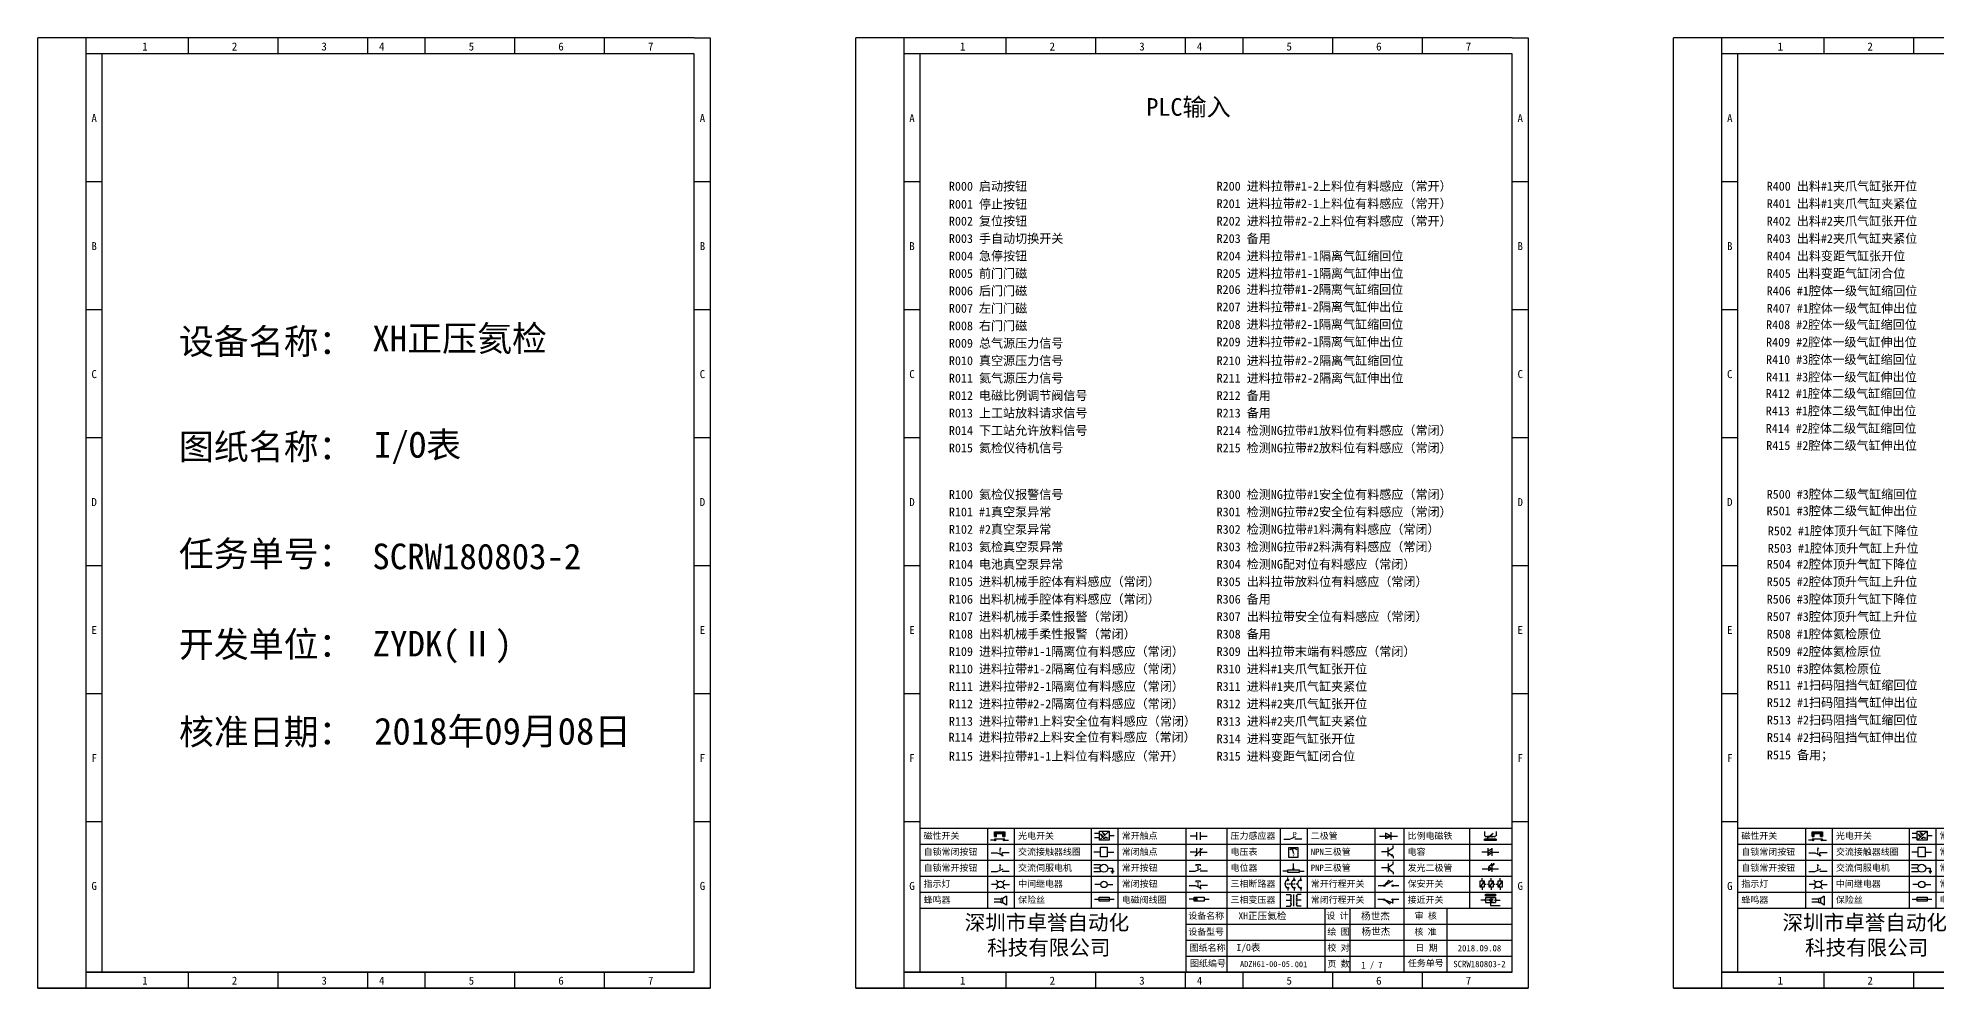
# Model space of a CAD drawing. Header units: millimetres. Extents: x 15130 to 37766, y 5931 to 11073.
# Drawn here: x 22580 to 23232, y 10746 to 11073 of the extents above; entities that cross this region are included whole.
import ezdxf

# ---------------------------------------------------------------- set-up
doc = ezdxf.new("R2010")
doc.units = ezdxf.units.MM
doc.layers.add('AE_BOR', color=1, linetype='Continuous')
doc.layers.add('电气图内容', color=7, linetype='Continuous')
doc.styles.get("Standard").update_dxf_attribs({"font": ''})
doc.styles.add('汉字', font='')
doc.styles.get('Standard').set_extended_font_data('SimSun')
doc.styles.get('汉字').set_extended_font_data('新宋体')

# ---------------------------------------------------------------- blocks, each defined once
blk = doc.blocks.new('磁性开关')
at = {"linetype": 'ByBlock'}
h = blk.add_hatch(dxfattribs=at)
h.set_pattern_fill('ANSI31', color=256, scale=0.1, style=0)
h.paths.add_polyline_path([(-1910.88, -776.69), (-1910.88, -775.29), (-1907.69, -775.29), (-1907.69, -776.69), (-1908.31, -776.69), (-1908.31, -775.79), (-1910.25, -775.79), (-1910.25, -776.69)])
for p, q in [((-1910.88, -776.69), (-1910.88, -775.29)), ((-1910.88, -775.29), (-1907.69, -775.29)), ((-1910.88, -776.69), (-1910.25, -776.69)), ((-1910.25, -776.69), (-1910.25, -775.79)), ((-1910.25, -775.79), (-1908.31, -775.79)), ((-1908.31, -776.69), (-1908.31, -775.79)), ((-1908.31, -776.69), (-1907.69, -776.69)), ((-1907.69, -775.29), (-1907.69, -776.69)), ((-1910.91, -777.81), (-1912.09, -777.81)), ((-1910.88, -777.39), (-1907.69, -777.39)), ((-1907.66, -777.81), (-1906.48, -777.81))]:
    blk.add_line(p, q, dxfattribs=at)
for centre in [(-1910.68, -777.81), (-1907.88, -777.81)]:
    blk.add_circle(centre, 0.225, dxfattribs=at)
blk = doc.blocks.new('*U8')
at = {"linetype": 'ByBlock'}
for p, q in [((-1911.92, -782.07), (-1910.06, -782.07)), ((-1910.06, -782.07), (-1908.18, -782.88)), ((-1909.23, -780.45), (-1909.23, -780.67)), ((-1909.23, -780.45), (-1908.92, -780.84)), ((-1909.23, -780.84), (-1909.23, -781.05)), ((-1909.23, -781.23), (-1909.23, -781.44)), ((-1909.23, -781.61), (-1909.23, -781.83)), ((-1909.23, -782), (-1909.23, -782.21)), ((-1909.23, -782.38), (-1909.23, -782.43)), ((-1908.52, -783.07), (-1908.52, -782.07)), ((-1906.25, -782.07), (-1908.52, -782.07))]:
    blk.add_line(p, q, dxfattribs=at)
blk = doc.blocks.new('常开按钮')
at = {"linetype": 'ByBlock'}
for p, q in [((-1911.92, -787.73), (-1910.06, -787.73)), ((-1910.06, -787.73), (-1908.18, -786.93)), ((-1909.9, -785.68), (-1908.56, -785.68)), ((-1909.9, -785.68), (-1909.9, -786.07)), ((-1909.23, -785.68), (-1909.23, -785.89)), ((-1909.23, -786.06), (-1909.23, -786.28)), ((-1909.23, -786.45), (-1909.23, -786.67)), ((-1909.23, -786.84), (-1909.23, -787.05)), ((-1909.23, -787.22), (-1909.23, -787.38)), ((-1908.56, -785.68), (-1908.56, -786.07)), ((-1906.25, -787.73), (-1908.52, -787.73))]:
    blk.add_line(p, q, dxfattribs=at)
blk = doc.blocks.new('*U11')
at = {"linetype": 'ByBlock'}
for p, q in [((-1911.92, -792.89), (-1910.06, -792.89)), ((-1910.06, -792.89), (-1908.18, -792.08)), ((-1908.88, -791.17), (-1909.23, -790.71)), ((-1909.23, -790.71), (-1909.23, -790.92)), ((-1909.23, -791.09), (-1909.23, -791.31)), ((-1909.23, -791.48), (-1909.23, -791.69)), ((-1909.23, -791.86), (-1909.23, -792.08)), ((-1909.23, -792.25), (-1909.23, -792.47)), ((-1906.25, -792.89), (-1908.52, -792.89))]:
    blk.add_line(p, q, dxfattribs=at)
blk = doc.blocks.new('蜂鸣器')
at = {"linetype": 'ByBlock'}
for p, q in [((-1908.8, -796.48), (-1911.01, -796.48)), ((-1908.8, -797.46), (-1911.01, -797.46)), ((-1908.25, -796.26), (-1908.8, -796.26)), ((-1908.8, -797.68), (-1908.8, -796.26)), ((-1908.25, -797.68), (-1908.8, -797.68)), ((-1907.17, -795.53), (-1908.25, -796.26)), ((-1908.25, -797.68), (-1908.25, -796.26)), ((-1907.17, -798.41), (-1908.25, -797.68)), ((-1907.17, -795.53), (-1907.17, -798.41))]:
    blk.add_line(p, q, dxfattribs=at)
blk = doc.blocks.new('光电开关')
at = {"linetype": 'ByBlock'}
h = blk.add_hatch(dxfattribs=at)
h.set_pattern_fill('ANSI31', color=256, scale=0.01, style=0)
h.set_pattern_definition([(45, (0.172267, 0), (-0.0224506403, 0.0224506403), [])])
h.paths.add_polyline_path([(-1882.44, -776.34), (-1882.5, -775.91), (-1882.68, -776.07)])
h.paths.add_polyline_path([(-1882.86, -776.23), (-1882.44, -776.34), (-1882.68, -776.07)])
h.paths.add_polyline_path([(-1883.05, -776.88), (-1883.11, -776.45), (-1883.29, -776.61)])
h.paths.add_polyline_path([(-1883.47, -776.77), (-1883.05, -776.88), (-1883.29, -776.61)])
for p, q in [((-1884.01, -775.96), (-1885.56, -775.96)), ((-1880.91, -775.3), (-1884.01, -778.05)), ((-1883.75, -776.09), (-1883.05, -776.88)), ((-1883.11, -776.45), (-1883.47, -776.77)), ((-1883.14, -775.55), (-1882.44, -776.34)), ((-1883.05, -776.88), (-1883.11, -776.45)), ((-1882.5, -775.91), (-1882.86, -776.23)), ((-1882.44, -776.34), (-1882.86, -776.23)), ((-1882.44, -776.34), (-1882.5, -775.91)), ((-1879.37, -776.67), (-1880.91, -776.67)), ((-1884.01, -777.39), (-1885.56, -777.39)), ((-1883.05, -776.88), (-1883.47, -776.77)), ((-1882.78, -777.47), (-1882.23, -777.47)), ((-1882.23, -777.47), (-1882.23, -777.14)), ((-1882.23, -777.14), (-1881.78, -777.14)), ((-1881.78, -777.47), (-1881.78, -777.14)), ((-1881.23, -777.47), (-1881.78, -777.47))]:
    blk.add_line(p, q, dxfattribs=at)
blk.add_lwpolyline([(-1884.01, -775.3), (-1880.91, -775.3), (-1880.91, -778.05), (-1884.01, -778.05)], close=True, dxfattribs=at)
blk = doc.blocks.new('交流接触器线圈')
at = {"linetype": 'ByBlock'}
for p, q in [((-1880.82, -781.77), (-1882.87, -781.77)), ((-1878.72, -781.77), (-1876.67, -781.77))]:
    blk.add_line(p, q, dxfattribs=at)
blk.add_lwpolyline([(-1880.82, -780.28), (-1878.72, -780.28), (-1878.72, -783.26), (-1880.82, -783.26)], close=True, dxfattribs=at)
blk = doc.blocks.new('交流伺服电机')
at = {"linetype": 'ByBlock'}
for p, q in [((-1880.97, -785.75), (-1882.94, -785.75)), ((-1880.97, -786.85), (-1882.94, -786.85)), ((-1880.97, -787.94), (-1882.94, -787.94)), ((-1880.97, -785.75), (-1880.65, -786.03)), ((-1880.97, -787.94), (-1880.65, -787.67)), ((-1878.49, -786.85), (-1877.07, -786.85)), ((-1877.54, -787.72), (-1876.59, -787.72)), ((-1877.38, -788.01), (-1876.75, -788.01)), ((-1877.23, -788.29), (-1876.9, -788.29)), ((-1877.07, -786.85), (-1877.07, -787.72))]:
    blk.add_line(p, q, dxfattribs=at)
blk.add_circle((-1879.73, -786.85), 1.24, dxfattribs=at)
blk = doc.blocks.new('中间继电器')
at = {"linetype": 'ByBlock'}
for p, q in [((-1880.72, -791.92), (-1882.54, -791.92)), ((-1878.74, -791.92), (-1876.92, -791.92))]:
    blk.add_line(p, q, dxfattribs=at)
blk.add_circle((-1879.73, -791.92), 0.992, dxfattribs=at)
blk = doc.blocks.new('保险丝')
at = {"linetype": 'ByBlock'}
blk.add_line((-1882.72, -796.49), (-1876.55, -796.49), dxfattribs=at)
blk.add_lwpolyline([(-1881.2, -795.86), (-1878.06, -795.86), (-1878.06, -797.12), (-1881.2, -797.12)], close=True, dxfattribs=at)
blk = doc.blocks.new('指示灯')
at = {"linetype": 'ByBlock'}
for p, q in [((-1854.62, -775.59), (-1853.97, -776.23)), ((-1851.9, -775.59), (-1852.54, -776.23)), ((-1854.25, -776.92), (-1856.06, -776.92)), ((-1854.62, -778.25), (-1853.97, -777.61)), ((-1851.9, -778.25), (-1852.54, -777.61)), ((-1852.26, -776.92), (-1850.45, -776.92))]:
    blk.add_line(p, q, dxfattribs=at)
blk.add_circle((-1853.26, -776.92), 0.992, dxfattribs=at)
blk = doc.blocks.new('常开触点')
at = {"linetype": 'ByBlock'}
for p, q in [((-1853.82, -781.77), (-1855.88, -781.77)), ((-1853.82, -782.99), (-1853.82, -780.56)), ((-1852.6, -782.99), (-1852.6, -780.56)), ((-1852.6, -781.77), (-1850.55, -781.77))]:
    blk.add_line(p, q, dxfattribs=at)
blk = doc.blocks.new('常闭触点')
at = {"linetype": 'ByBlock'}
for p, q in [((-1853.82, -786.77), (-1855.88, -786.77)), ((-1852.01, -785.66), (-1854.43, -788.1)), ((-1853.82, -787.99), (-1853.82, -785.56)), ((-1852.6, -787.99), (-1852.6, -785.56)), ((-1852.6, -786.77), (-1850.55, -786.77))]:
    blk.add_line(p, q, dxfattribs=at)
blk = doc.blocks.new('常闭按钮')
at = {"linetype": 'ByBlock'}
for p, q in [((-1856.13, -792.28), (-1854.28, -792.28)), ((-1854.28, -792.28), (-1852.4, -793.09)), ((-1854.11, -790.83), (-1852.77, -790.83)), ((-1854.11, -790.83), (-1854.11, -791.22)), ((-1853.44, -790.83), (-1853.44, -791.04)), ((-1853.44, -791.21), (-1853.44, -791.43)), ((-1853.44, -791.6), (-1853.44, -791.82)), ((-1853.44, -791.99), (-1853.44, -792.2)), ((-1853.44, -792.37), (-1853.44, -792.53)), ((-1852.77, -790.83), (-1852.77, -791.22)), ((-1850.47, -792.28), (-1852.73, -792.28)), ((-1852.73, -792.28), (-1852.73, -793.43))]:
    blk.add_line(p, q, dxfattribs=at)
blk = doc.blocks.new('电磁阀线圈')
at = {"linetype": 'ByBlock'}
for p, q in [((-1854.61, -796.54), (-1856.17, -796.54)), ((-1854.61, -795.92), (-1853.75, -797.16)), ((-1853.75, -795.92), (-1854.61, -797.16)), ((-1853.75, -795.92), (-1853.75, -797.16)), ((-1851.53, -796.54), (-1849.97, -796.54))]:
    blk.add_line(p, q, dxfattribs=at)
blk.add_lwpolyline([(-1854.61, -795.92), (-1851.53, -795.92), (-1851.53, -797.16), (-1854.61, -797.16)], close=True, dxfattribs=at)
blk = doc.blocks.new('电容')
at = {"linetype": 'ByBlock'}
for p, q in [((-1756.08, -781.77), (-1758.13, -781.77)), ((-1756.08, -782.99), (-1756.08, -780.56)), ((-1754.86, -780.79), (-1756.08, -781.55)), ((-1754.86, -781.44), (-1756.08, -782.2)), ((-1754.86, -781.99), (-1756.08, -782.75)), ((-1754.86, -782.99), (-1754.86, -780.56)), ((-1754.86, -781.77), (-1752.81, -781.77))]:
    blk.add_line(p, q, dxfattribs=at)
blk = doc.blocks.new('电压表')
at = {"linetype": 'ByBlock'}
for p, q in [((-1814.84, -780.75), (-1814.91, -781.13)), ((-1814.6, -781.05), (-1814.91, -781.13)), ((-1814.84, -780.75), (-1814.46, -782.26)), ((-1814.84, -780.75), (-1814.6, -781.05))]:
    blk.add_line(p, q, dxfattribs=at)
blk.add_lwpolyline([(-1815.84, -780.34), (-1813.07, -780.34), (-1813.07, -783.49), (-1815.84, -783.49)], close=True, dxfattribs=at)
blk.add_arc((-1814.46, -782.26), 1.56, 46.83135, 133.16865, dxfattribs=at)
at = {"linetype": 'ByBlock', "insert": (-1814.7, -782.39), "char_height": 0.75, "width": 0.6768, "attachment_point": 1}
blk.add_mtext('V', dxfattribs=at)
blk = doc.blocks.new('电位器')
at = {"linetype": 'ByBlock'}
for p, q in [((-1816.21, -787.75), (-1817.79, -787.75)), ((-1814.45, -787.3), (-1814.62, -786.96)), ((-1814.62, -786.96), (-1814.27, -786.96)), ((-1814.45, -787.3), (-1814.45, -785.39)), ((-1814.45, -787.3), (-1814.27, -786.96)), ((-1812.68, -787.75), (-1811.1, -787.75))]:
    blk.add_line(p, q, dxfattribs=at)
blk.add_lwpolyline([(-1816.21, -787.3), (-1812.68, -787.3), (-1812.68, -788.2), (-1816.21, -788.2)], close=True, dxfattribs=at)
blk = doc.blocks.new('三相断路器')
at = {"linetype": 'ByBlock'}
for p, q in [((-1817.14, -791.74), (-1816.72, -791.74)), ((-1816.45, -791.74), (-1816.03, -791.74)), ((-1816.17, -790.33), (-1816.17, -789.7)), ((-1816.17, -793.19), (-1816.17, -793.83)), ((-1815.76, -791.74), (-1815.34, -791.74)), ((-1815.07, -791.74), (-1814.65, -791.74)), ((-1814.38, -791.74), (-1813.96, -791.74)), ((-1814.17, -790.33), (-1814.17, -789.7)), ((-1814.17, -793.19), (-1814.17, -793.83)), ((-1813.69, -791.74), (-1813.27, -791.74)), ((-1812.18, -790.33), (-1812.18, -789.7)), ((-1812.18, -793.19), (-1812.18, -793.83))]:
    blk.add_line(p, q, dxfattribs=at)
for centre in [(-1816.17, -790.55), (-1816.17, -792.98), (-1814.17, -790.55), (-1814.17, -792.98), (-1812.18, -790.55), (-1812.18, -792.98)]:
    blk.add_circle(centre, 0.219, dxfattribs=at)
for centre in [(-1815.81, -791.74), (-1813.82, -791.74), (-1811.83, -791.74)]:
    blk.add_arc(centre, 1.32, 115.57905, 244.42095, dxfattribs=at)
blk = doc.blocks.new('三相变压器')
at = {"linetype": 'ByBlock'}
for p, q in [((-1816.69, -795.03), (-1815.37, -795.03)), ((-1816.69, -796.87), (-1815.37, -796.87)), ((-1816.69, -798.71), (-1815.37, -798.71)), ((-1815.37, -795.03), (-1815.37, -795.24)), ((-1815.37, -798.71), (-1815.37, -798.5)), ((-1814.34, -798.7), (-1814.34, -795.04)), ((-1812, -795.03), (-1813.32, -795.03)), ((-1813.32, -795.03), (-1813.32, -795.24)), ((-1812, -796.87), (-1813.32, -796.87)), ((-1813.32, -798.71), (-1813.32, -798.5)), ((-1812, -798.71), (-1813.32, -798.71))]:
    blk.add_line(p, q, dxfattribs=at)
for centre, start, end in [((-1815.37, -795.51), 270, 90), ((-1815.37, -796.06), 270, 90), ((-1815.37, -796.6), 270, 90), ((-1815.37, -797.14), 270, 90), ((-1815.37, -797.68), 270, 90), ((-1815.37, -798.23), 270, 90), ((-1813.32, -795.51), 90, 270), ((-1813.32, -796.06), 90, 270), ((-1813.32, -796.6), 90, 270), ((-1813.32, -797.14), 90, 270), ((-1813.32, -797.68), 90, 270), ((-1813.32, -798.23), 90, 270)]:
    blk.add_arc(centre, 0.271, start, end, dxfattribs=at)
blk = doc.blocks.new('二极管')
at = {"linetype": 'ByBlock'}
for p, q in [((-1783.97, -776.77), (-1785.69, -775.9)), ((-1785.69, -775.9), (-1785.69, -777.65)), ((-1783.97, -777.99), (-1783.97, -775.56)), ((-1787.52, -776.77), (-1781.92, -776.77)), ((-1783.97, -776.77), (-1785.69, -777.65))]:
    blk.add_line(p, q, dxfattribs=at)
blk = doc.blocks.new('NPN三极管')
at = {"linetype": 'ByBlock'}
for p, q in [((-1785.73, -781.97), (-1787.81, -781.97)), ((-1785.73, -780.61), (-1785.73, -783.32)), ((-1785.73, -781.82), (-1784.15, -780.66)), ((-1785.73, -782.11), (-1784.15, -783.27)), ((-1784.15, -780.66), (-1784.15, -779.98)), ((-1784.41, -782.73), (-1784.74, -783.18)), ((-1784.15, -783.27), (-1784.74, -783.18)), ((-1784.15, -783.27), (-1784.41, -782.73)), ((-1784.15, -783.27), (-1784.15, -783.96))]:
    blk.add_line(p, q, dxfattribs=at)
blk = doc.blocks.new('发光二极管')
at = {"linetype": 'ByBlock'}
for p, q in [((-1758.01, -786.77), (-1752.89, -786.77)), ((-1754.84, -786.77), (-1756.04, -786.16)), ((-1756.04, -786.16), (-1756.04, -787.39)), ((-1754.84, -786.77), (-1756.04, -787.39)), ((-1755.78, -785.92), (-1754.89, -785.14)), ((-1754.89, -785.14), (-1755.2, -785.22)), ((-1755.2, -785.22), (-1755.01, -785.43)), ((-1755.08, -785.92), (-1754.18, -785.14)), ((-1754.89, -785.14), (-1755.01, -785.43)), ((-1754.84, -787.63), (-1754.84, -785.92)), ((-1754.18, -785.14), (-1754.49, -785.22)), ((-1754.49, -785.22), (-1754.31, -785.43)), ((-1754.18, -785.14), (-1754.31, -785.43))]:
    blk.add_line(p, q, dxfattribs=at)
blk = doc.blocks.new('PNP三极管')
at = {"linetype": 'ByBlock'}
for p, q in [((-1784.9, -786.74), (-1786.98, -786.74)), ((-1784.9, -785.38), (-1784.9, -788.09)), ((-1784.9, -786.59), (-1783.32, -785.43)), ((-1784.9, -786.88), (-1783.32, -788.04)), ((-1784.9, -786.88), (-1784.31, -786.97)), ((-1784.9, -786.88), (-1784.64, -787.42)), ((-1784.31, -786.97), (-1784.64, -787.42)), ((-1783.32, -785.43), (-1783.32, -784.75)), ((-1783.32, -788.04), (-1783.32, -788.73))]:
    blk.add_line(p, q, dxfattribs=at)
blk = doc.blocks.new('常开行程开关')
at = {"linetype": 'ByBlock'}
for p, q in [((-1786.29, -792.3), (-1788.01, -792.3)), ((-1785.89, -792.17), (-1784.52, -790.62)), ((-1785.89, -792.17), (-1783.43, -790.72)), ((-1784.52, -790.62), (-1784.19, -791.17)), ((-1781.48, -792.3), (-1783.21, -792.3))]:
    blk.add_line(p, q, dxfattribs=at)
for centre in [(-1786.07, -792.3), (-1783.42, -792.3)]:
    blk.add_circle(centre, 0.219, dxfattribs=at)
blk = doc.blocks.new('常闭行程开关')
at = {"linetype": 'ByBlock'}
for p, q in [((-1786.34, -796.62), (-1788.07, -796.62)), ((-1785.93, -796.72), (-1783.25, -797.7)), ((-1785.93, -796.72), (-1784.3, -798)), ((-1784.3, -798), (-1784.08, -797.4)), ((-1783.48, -796.84), (-1783.48, -797.85)), ((-1781.54, -796.62), (-1783.26, -796.62))]:
    blk.add_line(p, q, dxfattribs=at)
for centre in [(-1786.12, -796.62), (-1783.48, -796.62)]:
    blk.add_circle(centre, 0.219, dxfattribs=at)
blk = doc.blocks.new('比例电磁阀')
at = {"linetype": 'ByBlock'}
for p, q in [((-1757.26, -775.38), (-1757.26, -776.71)), ((-1754.5, -775.98), (-1756.35, -777.44)), ((-1753.58, -775.38), (-1753.58, -776.71)), ((-1757.26, -776.71), (-1757.05, -776.71)), ((-1753.6, -777.73), (-1757.25, -777.73)), ((-1757.25, -778.13), (-1757.25, -777.73)), ((-1753.6, -778.13), (-1757.25, -778.13)), ((-1756.35, -777.44), (-1756.25, -777.25)), ((-1756.35, -777.44), (-1756.15, -777.38)), ((-1756.15, -777.38), (-1756.25, -777.25)), ((-1753.58, -776.71), (-1753.8, -776.71)), ((-1753.6, -777.73), (-1753.6, -778.13))]:
    blk.add_line(p, q, dxfattribs=at)
for centre in [(-1756.78, -776.71), (-1756.24, -776.71), (-1755.7, -776.71), (-1755.15, -776.71), (-1754.61, -776.71), (-1754.07, -776.71)]:
    blk.add_arc(centre, 0.271, 180, 0, dxfattribs=at)
blk = doc.blocks.new('保安开关')
at = {"linetype": 'ByBlock'}
for p, q in [((-1757.33, -790.79), (-1758.6, -792.81)), ((-1757.96, -790.79), (-1757.96, -789.97)), ((-1757.96, -792.81), (-1757.96, -793.62)), ((-1757.33, -791.8), (-1756.72, -791.8)), ((-1756.35, -791.8), (-1755.89, -791.8)), ((-1754.54, -790.79), (-1755.81, -792.81)), ((-1755.17, -790.79), (-1755.17, -789.97)), ((-1755.17, -792.81), (-1755.17, -793.62)), ((-1754.52, -791.8), (-1754.06, -791.8)), ((-1753.69, -791.8), (-1753.08, -791.8)), ((-1751.75, -790.79), (-1753.02, -792.81)), ((-1752.39, -790.79), (-1752.39, -789.97)), ((-1752.39, -792.81), (-1752.39, -793.62))]:
    blk.add_line(p, q, dxfattribs=at)
for points in [[(-1758.6, -790.79), (-1757.33, -790.79), (-1757.33, -792.81), (-1758.6, -792.81)], [(-1755.81, -790.79), (-1754.54, -790.79), (-1754.54, -792.81), (-1755.81, -792.81)], [(-1753.02, -790.79), (-1751.75, -790.79), (-1751.75, -792.81), (-1753.02, -792.81)]]:
    blk.add_lwpolyline(points, close=True, dxfattribs=at)
blk = doc.blocks.new('接近开关')
at = {"linetype": 'ByBlock'}
h = blk.add_hatch(dxfattribs=at)
h.set_pattern_fill('ANSI31', color=256, scale=0.01, style=0)
h.set_pattern_definition([(45, (-89.131516, -30.795668), (-0.0224506403, 0.0224506403), [])])
h.paths.add_polyline_path([(-1516.96, -1123.35), (-1516.96, -1122.85), (-1513.76, -1122.85), (-1513.76, -1123.35)])
for p, q in [((-1517.18, -1124.71), (-1518.36, -1124.71)), ((-1516.96, -1123.35), (-1516.96, -1122.85)), ((-1516.96, -1122.85), (-1513.76, -1122.85)), ((-1516.96, -1123.35), (-1513.76, -1123.35)), ((-1516.96, -1123.95), (-1513.76, -1123.95)), ((-1516.96, -1123.95), (-1516.96, -1125.47)), ((-1516.96, -1125.47), (-1513.76, -1125.47)), ((-1515.91, -1124.71), (-1516.45, -1124.71)), ((-1515.11, -1124.31), (-1515.91, -1124.71)), ((-1515.11, -1125.11), (-1515.91, -1124.71)), ((-1515.36, -1125.69), (-1515.36, -1126.36)), ((-1515.36, -1126.36), (-1512.36, -1126.36)), ((-1515.33, -1124.53), (-1515.17, -1124.53)), ((-1515.33, -1124.88), (-1515.17, -1124.88)), ((-1515.25, -1124.45), (-1515.25, -1124.61)), ((-1515.11, -1124.31), (-1515.11, -1125.11)), ((-1515.11, -1124.48), (-1514.58, -1124.48)), ((-1515.11, -1124.94), (-1514.58, -1124.94)), ((-1513.76, -1122.85), (-1513.76, -1123.35)), ((-1513.76, -1123.95), (-1513.76, -1125.47)), ((-1513.54, -1124.71), (-1512.36, -1124.71))]:
    blk.add_line(p, q, dxfattribs=at)
for centre in [(-1516.96, -1124.71), (-1515.36, -1125.47), (-1513.76, -1124.71)]:
    blk.add_circle(centre, 0.225, dxfattribs=at)
blk = doc.blocks.new('压力感应器')
at = {"linetype": 'ByBlock'}
for p, q in [((-1817.44, -777.73), (-1815.59, -777.73)), ((-1815.59, -777.73), (-1813.71, -776.93)), ((-1811.78, -777.73), (-1814.05, -777.73))]:
    blk.add_line(p, q, dxfattribs=at)
at = {"linetype": 'ByBlock', "insert": (-1814.65, -775.48), "char_height": 1.68, "width": 1.2242, "attachment_point": 1}
blk.add_mtext('{\\fNSimSun|b0|i0|c134|p49;P}', dxfattribs=at)
blk = doc.blocks.new('卓誉电控竖A4')
at = {"linetype": 'ByBlock'}
for p, q in [((15, 0), (15, -297)), ((205, -5), (15, -5)), ((20, -5), (20, -292)), ((205, -292), (15, -292)), ((15, -292), (205, -292))]:
    blk.add_line(p, q, dxfattribs=at)
for points in [[(25, -5), (20, -5)], [(25, -5), (20, -5)], [(47, -5), (47, 0)], [(75, -5), (75, 0)], [(103, -5), (103, 0)], [(121, -5), (121, 0)], [(149, -5), (149, 0)], [(177, -5), (177, 0)], [(205, -292), (205, -5)], [(20, -45), (15, -45)], [(210, -45), (205, -45)], [(20, -85), (15, -85)], [(210, -85), (205, -85)], [(20, -125), (15, -125)], [(210, -125), (205, -125)], [(20, -165), (15, -165)], [(210, -165), (205, -165)], [(20, -205), (15, -205)], [(210, -205), (205, -205)], [(20, -245), (15, -245)], [(20, -247), (205, -247)], [(41.19, -247), (41.19, -272)], [(49.53, -247), (49.53, -272)], [(73.56, -247), (73.56, -272)], [(81.89, -247), (81.89, -272)], [(103.09, -247), (103.09, -292)], [(115.88, -247), (115.88, -292)], [(132.61, -247), (132.61, -272)], [(140.95, -247), (140.95, -272)], [(162.14, -247), (162.14, -272)], [(171.19, -247), (171.19, -272)], [(191.67, -247), (191.67, -272)], [(210, -245), (205, -245)], [(20, -252), (205, -252)], [(20, -257), (205, -257)], [(20, -262), (205, -262)], [(20, -267), (205, -267)], [(20, -272), (205, -272)], [(146.52, -272), (146.52, -292)], [(154.33, -272), (154.33, -292)], [(171.19, -272), (171.19, -292)], [(184.65, -272.12), (184.65, -292.12)], [(103.09, -277), (205, -277)], [(103.09, -282), (205, -282)], [(103.09, -287), (205, -287)], [(47, -297), (47, -292)], [(75, -297), (75, -292)], [(103, -297), (103, -292)], [(121, -297), (121, -292)], [(149, -297), (149, -292)], [(177, -297), (177, -292)]]:
    blk.add_lwpolyline(points, dxfattribs=at)
at = {"layer": 'AE_BOR', "linetype": 'ByBlock'}
for p, q in [((0, -297), (0, 0)), ((20, 0), (0, 0)), ((205, 0), (20, 0)), ((205, 0), (210, 0)), ((210, 0), (210, -297)), ((210, -297), (0, -297)), ((0, -297), (210, -297))]:
    blk.add_line(p, q, dxfattribs=at)
at = {"linetype": 'ByBlock'}
for name, p in [('磁性开关', (1954.21, 527.09)), ('光电开关', (1960.1, 527.3)), ('光电开关', (1960.1, 527.3)), ('常开触点', (1960.32, 532.3)), ('压力感应器', (1951.16, 527.3)), ('二极管', (1951.16, 527.3)), ('比例电磁阀', (1953.64, 527.3)), ('*U8', (1954.21, 527.3)), ('交流接触器线圈', (1957.26, 527.3)), ('常闭触点', (1960.32, 532.3)), ('电压表', (1951.16, 527.3)), ('NPN三极管', (1951.98, 527.53)), ('电容', (1953.64, 527.3)), ('*U11', (1954.21, 532.3)), ('交流伺服电机', (1957.26, 527.3)), ('常开按钮', (2016.1, 527.3)), ('电位器', (1951.16, 527.3)), ('PNP三极管', (1951.16, 527.3)), ('发光二极管', (1953.64, 527.01)), ('指示灯', (1898.43, 512.3)), ('中间继电器', (1957.26, 527.3)), ('常闭按钮', (1960.32, 527.3)), ('三相断路器', (1951.16, 527.3)), ('常开行程开关', (1951.16, 527.3)), ('保安开关', (1953.64, 527.3)), ('蜂鸣器', (1954.21, 527.3)), ('保险丝', (1957.26, 527.3)), ('电磁阀线圈', (1960.32, 527.3)), ('三相变压器', (1951.16, 527.3)), ('常闭行程开关', (1951.16, 527.3)), ('接近开关', (1713.64, 855.22))]:
    blk.add_blockref(name, p, dxfattribs=at)
at = {"linetype": 'ByBlock', "char_height": 2.5, "attachment_point": 1}
for s, insert, width in [('{\\fKaiTi_GB2312|b0|i0|c134|p0;1}', (32.54, -1.43), 11.7517), ('{\\fKaiTi_GB2312|b0|i0|c134|p0;2}', (60.54, -1.43), 11.7517), ('{\\fKaiTi_GB2312|b0|i0|c134|p0;3}', (88.54, -1.43), 11.7517), ('{\\fKaiTi_GB2312|b0|i0|c134|p0;4}', (106.54, -1.43), 11.7517), ('{\\fKaiTi_GB2312|b0|i0|c134|p0;5}', (134.54, -1.43), 11.7517), ('{\\fKaiTi_GB2312|b0|i0|c134|p0;6}', (162.54, -1.43), 11.7517), ('{\\fKaiTi_GB2312|b0|i0|c134|p0;7}', (190.54, -1.43), 11.7517), ('{\\fKaiTi_GB2312|b0|i0|c134|p0;A}', (16.71, -23.83), 5), ('{\\fKaiTi_GB2312|b0|i0|c134|p0;A}', (206.71, -23.83), 5), ('{\\fKaiTi_GB2312|b0|i0|c134|p0;B}', (16.71, -63.83), 5), ('{\\fKaiTi_GB2312|b0|i0|c134|p0;B}', (206.71, -63.83), 5), ('{\\fKaiTi_GB2312|b0|i0|c134|p0;C}', (16.71, -103.83), 5), ('{\\fKaiTi_GB2312|b0|i0|c134|p0;C}', (206.71, -103.83), 5), ('{\\fKaiTi_GB2312|b0|i0|c134|p0;D}', (16.71, -143.83), 5), ('{\\fKaiTi_GB2312|b0|i0|c134|p0;D}', (206.71, -143.83), 5), ('{\\fKaiTi_GB2312|b0|i0|c134|p0;E}', (16.71, -183.83), 5), ('{\\fKaiTi_GB2312|b0|i0|c134|p0;E}', (206.71, -183.83), 5), ('{\\fKaiTi_GB2312|b0|i0|c134|p0;F}', (16.71, -223.83), 5), ('{\\fKaiTi_GB2312|b0|i0|c134|p0;F}', (206.71, -223.83), 5), ('{\\fKaiTi_GB2312|b0|i0|c134|p0;G}', (16.71, -263.83), 5), ('{\\fKaiTi_GB2312|b0|i0|c134|p0;G}', (206.71, -263.83), 5), ('{\\fKaiTi_GB2312|b0|i0|c134|p0;1}', (32.54, -293.43), 11.7517), ('{\\fKaiTi_GB2312|b0|i0|c134|p0;2}', (60.54, -293.43), 11.7517), ('{\\fKaiTi_GB2312|b0|i0|c134|p0;3}', (88.54, -293.43), 11.7517), ('{\\fKaiTi_GB2312|b0|i0|c134|p0;4}', (106.54, -293.43), 11.7517), ('{\\fKaiTi_GB2312|b0|i0|c134|p0;5}', (134.54, -293.43), 11.7517), ('{\\fKaiTi_GB2312|b0|i0|c134|p0;6}', (162.54, -293.43), 11.7517), ('{\\fKaiTi_GB2312|b0|i0|c134|p0;7}', (190.54, -293.43), 11.7517)]:
    blk.add_mtext(s, dxfattribs=dict(at, insert=insert, width=width))
at = {"char_height": 2, "attachment_point": 1, "style": '汉字'}
for s, insert in [('{\\fKaiTi_GB2312|b0|i0|c134|p49;磁性开关}', (21.19, -248.4)), ('{\\fKaiTi_GB2312|b0|i0|c134|p49;光电开关}', (50.71, -248.4)), ('{\\fKaiTi_GB2312|b0|i0|c134|p49;常开触点}', (83.08, -248.4)), ('{\\fKaiTi_GB2312|b0|i0|c134|p49;压力感应器}', (117.07, -248.4)), ('{\\fKaiTi_GB2312|b0|i0|c134|p49;二极管}', (142.13, -248.4)), ('{\\fKaiTi_GB2312|b0|i0|c134|p49;比例电磁铁}', (172.38, -248.4)), ('{\\fKaiTi_GB2312|b0|i0|c134|p49;自锁常闭按钮}', (21.19, -253.4)), ('{\\fKaiTi_GB2312|b0|i0|c134|p49;交流接触器线圈}', (50.71, -253.4)), ('{\\fKaiTi_GB2312|b0|i0|c134|p49;常闭触点}', (83.08, -253.4)), ('{\\fKaiTi_GB2312|b0|i0|c134|p49;电压表}', (117.07, -253.4)), ('{\\fKaiTi_GB2312|b0|i0|c134|p49;NPN三极管}', (142.13, -253.4)), ('{\\fKaiTi_GB2312|b0|i0|c134|p49;电容}', (172.38, -253.4)), ('{\\fKaiTi_GB2312|b0|i0|c134|p49;自锁常开按钮}', (21.19, -258.4)), ('{\\fKaiTi_GB2312|b0|i0|c134|p49;交流伺服电机}', (50.71, -258.4)), ('{\\fKaiTi_GB2312|b0|i0|c134|p49;常开按钮}', (83.08, -258.4)), ('{\\fKaiTi_GB2312|b0|i0|c134|p49;电位器}', (117.07, -258.4)), ('{\\fKaiTi_GB2312|b0|i0|c134|p49;PNP三极管}', (142.13, -258.4)), ('{\\fKaiTi_GB2312|b0|i0|c134|p49;发光二极管}', (172.38, -258.4)), ('{\\fKaiTi_GB2312|b0|i0|c134|p49;指示灯}', (21.19, -263.4)), ('{\\fKaiTi_GB2312|b0|i0|c134|p49;中间继电器}', (50.71, -263.4)), ('{\\fKaiTi_GB2312|b0|i0|c134|p49;常闭按钮}', (83.08, -263.4)), ('{\\fKaiTi_GB2312|b0|i0|c134|p49;三相断路器}', (117.07, -263.4)), ('{\\fKaiTi_GB2312|b0|i0|c134|p49;常开行程开关}', (142.13, -263.4)), ('{\\fKaiTi_GB2312|b0|i0|c134|p49;保安开关}', (172.38, -263.4)), ('{\\fKaiTi_GB2312|b0|i0|c134|p49;蜂鸣器}', (21.19, -268.4)), ('{\\fKaiTi_GB2312|b0|i0|c134|p49;保险丝}', (50.71, -268.4)), ('{\\fKaiTi_GB2312|b0|i0|c134|p49;电磁阀线圈}', (83.08, -268.4)), ('{\\fKaiTi_GB2312|b0|i0|c134|p49;三相变压器}', (117.07, -268.4)), ('{\\fKaiTi_GB2312|b0|i0|c134|p49;常闭行程开关}', (142.13, -268.4)), ('{\\fKaiTi_GB2312|b0|i0|c134|p49;接近开关}', (172.38, -268.4)), ('{\\fKaiTi_GB2312|b0|i0|c134|p0;设备名称}', (103.85, -273.4)), ('{\\fKaiTi_GB2312|b0|i0|c134|p0;设备型号}', (103.85, -278.4)), ('{\\fKaiTi_GB2312|b0|i0|c134|p0;设 计}', (146.98, -273.4)), ('{\\fKaiTi_GB2312|b0|i0|c134|p0;绘 图}', (147.31, -278.4)), ('{\\fKaiTi_GB2312|b0|i0|c134|p0;核 准}', (174.49, -278.4)), ('{\\fKaiTi_GB2312|b0|i0|c134|p0;审 核}', (174.56, -273.4)), ('{\\fKaiTi_GB2312|b0|i0|c134|p0;图纸名称}', (104.3, -283.4)), ('{\\fKaiTi_GB2312|b0|i0|c134|p0;校 对}', (147.31, -283.4)), ('{\\fKaiTi_GB2312|b0|i0|c134|p0;日 期}', (174.8, -283.4)), ('{\\fKaiTi_GB2312|b0|i0|c134|p0;图纸编号}', (104.4, -288.28)), ('{\\fKaiTi_GB2312|b0|i0|c134|p0;页 数}', (147.31, -288.4)), ('{\\fKaiTi_GB2312|b0|i0|c134|p0;任务单号}', (172.46, -288.2))]:
    blk.add_mtext(s, dxfattribs=dict(at, insert=insert))
at = {"color": 0, "lineweight": -2}
for s, insert, char_height, width, attachment_point in [('\\pi2.2025;深圳市卓誉自动化\\P\\pi9.2099;科技有限公司', (31.83, -274.14), 4.7064, 57.4048, 1), ('{\\C256;ADZH61-00-05.}', (128.47, -289.5), 1.8182, 30.6409, 5)]:
    blk.add_mtext(s, dxfattribs=dict(at, insert=insert, char_height=char_height, width=width, attachment_point=attachment_point))
at = {"insert": (119.53, -273.33), "char_height": 2.2, "width": 30.1279, "attachment_point": 1, "style": '汉字'}
blk.add_mtext('XH正压氦检', dxfattribs=at)
for s, insert, char_height, width, attachment_point in [('杨世杰', (157.84, -273.39), 2.2, 11.5284, 1), ('杨世杰', (157.96, -278.21), 2.2, 11.8367, 1), ('{\\fKaiTi_GB2312|b0|i0|c134|p49;I/O表}', (118.92, -283.21), 2.2, 19.1254, 1), ('{\\fKaiTi_GB2312|b0|i0|c134|p49;2018.09.08}', (194.82, -284.56), 2, 20.3537, 5), ('{\\fKaiTi_GB2312|b0|i0|c134|p49;/ 7}', (160.59, -288.77), 1.92, 6.0997, 1), ('{\\fKaiTi_GB2312|b0|i0|c134|p49;SCRW180803-2}', (194.82, -289.5), 2, 20.3537, 5)]:
    blk.add_mtext(s, dxfattribs=dict(insert=insert, char_height=char_height, width=width, attachment_point=attachment_point))

msp = doc.modelspace()

# ---------------------------------------------------------------- linework, layer by layer
at = {"linetype": 'ByBlock'}
for p, q in [((22596.117, 11072.701), (22596.117, 10746.001)), ((22805.117, 11067.201), (22596.117, 11067.201)), ((22601.617, 11067.201), (22601.617, 10751.501)), ((22596.117, 10751.501), (22805.117, 10751.501)), ((22805.117, 10751.501), (22596.117, 10751.501))]:
    msp.add_line(p, q, dxfattribs=at)
for points in [[(22631.317, 11067.201), (22631.317, 11072.701)], [(22662.117, 11067.201), (22662.117, 11072.701)], [(22692.917, 11067.201), (22692.917, 11072.701)], [(22712.717, 11067.201), (22712.717, 11072.701)], [(22743.517, 11067.201), (22743.517, 11072.701)], [(22774.317, 11067.201), (22774.317, 11072.701)], [(22607.117, 11067.201), (22601.617, 11067.201)], [(22607.117, 11067.201), (22601.617, 11067.201)], [(22805.117, 10751.501), (22805.117, 11067.201)], [(22601.617, 11023.201), (22596.117, 11023.201)], [(22810.617, 11023.201), (22805.117, 11023.201)], [(22601.617, 10979.201), (22596.117, 10979.201)], [(22810.617, 10979.201), (22805.117, 10979.201)], [(22601.617, 10935.201), (22596.117, 10935.201)], [(22810.617, 10935.201), (22805.117, 10935.201)], [(22601.617, 10891.201), (22596.117, 10891.201)], [(22810.617, 10891.201), (22805.117, 10891.201)], [(22601.617, 10847.201), (22596.117, 10847.201)], [(22810.617, 10847.201), (22805.117, 10847.201)], [(22601.617, 10803.201), (22596.117, 10803.201)], [(22810.617, 10803.201), (22805.117, 10803.201)], [(22631.317, 10746.001), (22631.317, 10751.501)], [(22662.117, 10746.001), (22662.117, 10751.501)], [(22692.917, 10746.001), (22692.917, 10751.501)], [(22712.717, 10746.001), (22712.717, 10751.501)], [(22743.517, 10746.001), (22743.517, 10751.501)], [(22774.317, 10746.001), (22774.317, 10751.501)]]:
    msp.add_lwpolyline(points, dxfattribs=at)
at = {"layer": 'AE_BOR', "linetype": 'ByBlock'}
for p, q in [((22579.617, 10746.001), (22579.617, 11072.701)), ((22601.617, 11072.701), (22579.617, 11072.701)), ((22805.117, 11072.701), (22601.617, 11072.701)), ((22805.117, 11072.701), (22810.617, 11072.701)), ((22810.617, 11072.701), (22810.617, 10746.001)), ((22810.617, 10746.001), (22579.617, 10746.001)), ((22579.617, 10746.001), (22810.617, 10746.001))]:
    msp.add_line(p, q, dxfattribs=at)

# ---------------------------------------------------------------- block references
at = {"xscale": 1.1, "yscale": 1.1, "zscale": 1.1}
for p in [(22860.617, 11072.701), (23141.617, 11072.701)]:
    msp.add_blockref('卓誉电控竖A4', p, dxfattribs=at)

# ---------------------------------------------------------------- texts
at = {"linetype": 'ByBlock', "char_height": 2.75, "attachment_point": 1}
for s, insert, width in [('{\\fKaiTi_GB2312|b0|i0|c134|p0;1}', (22615.416, 11071.13), 12.92687), ('{\\fKaiTi_GB2312|b0|i0|c134|p0;2}', (22646.216, 11071.13), 12.92687), ('{\\fKaiTi_GB2312|b0|i0|c134|p0;3}', (22677.016, 11071.13), 12.92687), ('{\\fKaiTi_GB2312|b0|i0|c134|p0;4}', (22696.816, 11071.13), 12.92687), ('{\\fKaiTi_GB2312|b0|i0|c134|p0;5}', (22727.616, 11071.13), 12.92687), ('{\\fKaiTi_GB2312|b0|i0|c134|p0;6}', (22758.416, 11071.13), 12.92687), ('{\\fKaiTi_GB2312|b0|i0|c134|p0;7}', (22789.216, 11071.13), 12.92687), ('{\\fKaiTi_GB2312|b0|i0|c134|p0;A}', (22597.996, 11046.489), 5.5), ('{\\fKaiTi_GB2312|b0|i0|c134|p0;A}', (22806.996, 11046.489), 5.5), ('{\\fKaiTi_GB2312|b0|i0|c134|p0;B}', (22597.996, 11002.489), 5.5), ('{\\fKaiTi_GB2312|b0|i0|c134|p0;B}', (22806.996, 11002.489), 5.5), ('{\\fKaiTi_GB2312|b0|i0|c134|p0;C}', (22597.996, 10958.489), 5.5), ('{\\fKaiTi_GB2312|b0|i0|c134|p0;C}', (22806.996, 10958.489), 5.5), ('{\\fKaiTi_GB2312|b0|i0|c134|p0;D}', (22597.996, 10914.489), 5.5), ('{\\fKaiTi_GB2312|b0|i0|c134|p0;D}', (22806.996, 10914.489), 5.5), ('{\\fKaiTi_GB2312|b0|i0|c134|p0;E}', (22597.996, 10870.489), 5.5), ('{\\fKaiTi_GB2312|b0|i0|c134|p0;E}', (22806.996, 10870.489), 5.5), ('{\\fKaiTi_GB2312|b0|i0|c134|p0;F}', (22597.996, 10826.489), 5.5), ('{\\fKaiTi_GB2312|b0|i0|c134|p0;F}', (22806.996, 10826.489), 5.5), ('{\\fKaiTi_GB2312|b0|i0|c134|p0;G}', (22597.996, 10782.489), 5.5), ('{\\fKaiTi_GB2312|b0|i0|c134|p0;G}', (22806.996, 10782.489), 5.5), ('{\\fKaiTi_GB2312|b0|i0|c134|p0;1}', (22615.416, 10749.93), 12.92687), ('{\\fKaiTi_GB2312|b0|i0|c134|p0;2}', (22646.216, 10749.93), 12.92687), ('{\\fKaiTi_GB2312|b0|i0|c134|p0;3}', (22677.016, 10749.93), 12.92687), ('{\\fKaiTi_GB2312|b0|i0|c134|p0;4}', (22696.816, 10749.93), 12.92687), ('{\\fKaiTi_GB2312|b0|i0|c134|p0;5}', (22727.616, 10749.93), 12.92687), ('{\\fKaiTi_GB2312|b0|i0|c134|p0;6}', (22758.416, 10749.93), 12.92687), ('{\\fKaiTi_GB2312|b0|i0|c134|p0;7}', (22789.216, 10749.93), 12.92687)]:
    msp.add_mtext(s, dxfattribs=dict(at, insert=insert, width=width))
at = {"attachment_point": 1}
for s, insert, char_height, width in [('{\\fKaiTi_GB2312|b0|i0|c134|p49;\\C7;PLC\\fSimSun|b0|i0|c134|p2;输入}', (22960.477, 11052.006), 6.075, 719.83479), ('R000 启动按钮', (22892.617, 11023.235), 3.0375, 359.91739), ('R200 {\\f宋体|b0|i0|c134|p2;\\H1x;进料拉带#1-2上料位有料感应（常开）}', (22984.617, 11023.235), 3.0375, 359.91739), ('R400 出料#1夹爪气缸张开位', (23173.617, 11023.235), 3.0375, 359.91739), ('R001 停止按钮', (22892.617, 11017.034), 3.0375, 359.91739), ('{\\C7;R201 \\f宋体|b0|i0|c134|p2;\\H1x;\\C256;进料拉带#2-1上料位有料感应（常开）}', (22984.617, 11017.235), 3.0375, 359.91739), ('R401 出料#1夹爪气缸夹紧位', (23173.617, 11017.235), 3.0375, 359.91739), ('R002 复位按钮', (22892.617, 11011.235), 3.0375, 359.91739), ('{\\C7;R202 \\f宋体|b0|i0|c134|p2;\\H1x;\\C256;进料拉带#2-2上料位有料感应（常开）}', (22984.617, 11011.235), 3.0375, 359.91739), ('R402 出料#2夹爪气缸张开位', (23173.617, 11011.235), 3.0375, 359.91739), ('R003 手自动切换开关', (22892.617, 11005.235), 3.0375, 359.91739), ('{\\C7;R203 \\f宋体|b0|i0|c134|p2;\\H1x;\\C256;备用}', (22984.617, 11005.235), 3.0375, 359.91739), ('R403 出料#2夹爪气缸夹紧位', (23173.617, 11005.235), 3.0375, 359.91739), ('R004 急停按钮', (22892.617, 10999.235), 3.0375, 359.91739), ('{\\C7;R204 \\f宋体|b0|i0|c134|p2;\\H1x;\\C256;进料拉带#1-1隔离气缸缩回位}', (22984.617, 10999.235), 3.0375, 359.91739), ('R404 出料变距气缸张开位', (23173.617, 10999.235), 3.0375, 359.91739), ('R005 前门门磁', (22892.617, 10993.235), 3.0375, 359.91739), ('{\\C7;R205 \\f宋体|b0|i0|c134|p2;\\H1x;\\C256;进料拉带#1-1隔离气缸伸出位}', (22984.617, 10993.235), 3.0375, 359.91739), ('R405 出料变距气缸闭合位', (23173.617, 10993.235), 3.0375, 359.91739), ('R006 后门门磁', (22892.617, 10987.235), 3.0375, 359.91739), ('{\\C7;R206 \\f宋体|b0|i0|c134|p2;\\C256;进料拉带#1-2隔离气缸缩回位}', (22984.576, 10987.712), 3.0375, 359.91739), ('R406 #1腔体一级气缸缩回位', (23173.617, 10987.235), 3.0375, 359.91739), ('R007 左门门磁', (22892.617, 10981.235), 3.0375, 359.91739), ('{\\C7;R207 \\f宋体|b0|i0|c134|p2;\\C256;进料拉带#1-2隔离气缸伸出位}', (22984.576, 10981.712), 3.0375, 359.91739), ('R407 #1腔体一级气缸伸出位', (23173.617, 10981.235), 3.0375, 359.91739), ('{\\C7;R208 \\f宋体|b0|i0|c134|p2;\\H1x;\\C256;进料拉带#2-1隔离气缸缩回位}', (22984.576, 10975.712), 3.0375, 359.91739), ('{\\C7;R209 \\f宋体|b0|i0|c134|p2;\\H1x;\\C256;进料拉带#2-1隔离气缸伸出位}', (22984.576, 10969.712), 3.0375, 359.91739), ('{\\C7;R408 }#2腔体一级气缸缩回位', (23173.415, 10975.611), 3.0375, 359.91739), ('{\\C7;R409 }#2腔体一级气缸伸出位', (23173.415, 10969.611), 3.0375, 359.91739), ('R009 总气源压力信号', (22892.617, 10969.235), 3.0375, 359.91739), ('R010 真空源压力信号', (22892.617, 10963.235), 3.0375, 359.91739), ('R210 {\\f宋体|b0|i0|c134|p2;进料拉带#2-2隔离气缸缩回位}', (22984.617, 10963.235), 3.0375, 359.91739), ('{\\C7;R410 }#3腔体一级气缸缩回位', (23173.415, 10963.611), 3.0375, 359.91739), ('R011 氦气源压力信号', (22892.617, 10957.235), 3.0375, 359.91739), ('R211 {\\f宋体|b0|i0|c134|p2;\\H1x;进料拉带#\\f宋体|b0|i0|c134|p2;2-2隔离气缸伸出位}', (22984.617, 10957.235), 3.0375, 359.91739), ('{\\C7;R411 }#3腔体一级气缸伸出位', (23173.415, 10957.611), 3.0375, 359.91739), ('R012 电磁比例调节阀信号', (22892.617, 10951.235), 3.0375, 359.91739), ('R212 {\\f宋体|b0|i0|c134|p2;\\H1x;备用}', (22984.617, 10951.235), 3.0375, 359.91739), ('{\\C7;R412 }#1腔体二级气缸缩回位', (23173.306, 10951.953), 3.0375, 359.91739), ('R013 上工站放料请求信号', (22892.617, 10945.235), 3.0375, 359.91739), ('R213 {\\f宋体|b0|i0|c134|p2;\\H1x;备用}', (22984.617, 10945.235), 3.0375, 359.91739), ('{\\C7;R413 }#1腔体二级气缸伸出位', (23173.306, 10945.953), 3.0375, 359.91739), ('R014 下工站允许放料信号', (22892.617, 10939.235), 3.0375, 359.91739), ('R214 {\\f宋体|b0|i0|c134|p2;\\H1x;检测NG拉带#1放料位有料感应（常闭）}', (22984.617, 10939.235), 3.0375, 359.91739), ('{\\C7;R414 }#2腔体二级气缸缩回位', (23173.306, 10939.953), 3.0375, 359.91739), ('R015 氦检仪待机信号', (22892.617, 10933.235), 3.0375, 359.91739), ('R215 {\\f宋体|b0|i0|c134|p2;检测NG拉带#2放料位有料感应（常闭）}', (22984.617, 10933.235), 3.0375, 359.91739), ('{\\C7;R415 }#2腔体二级气缸伸出位', (23173.472, 10934.09), 3.0375, 359.91739), ('R100 氦检仪报警信号', (22892.617, 10917.235), 3.0375, 359.91739), ('R300 {\\f宋体|b0|i0|c134|p2;\\H1x;检测NG拉带#1安全位有料感应（常闭）}', (22984.617, 10917.235), 3.0375, 359.91739), ('{\\C7;R500 }#3腔体二级气缸缩回位', (23173.607, 10917.293), 3.0375, 359.91739), ('R101 {\\f宋体|b0|i0|c134|p2;\\H1x;#1真空泵异常}', (22892.617, 10911.235), 3.0375, 359.91739), ('R301 {\\f宋体|b0|i0|c134|p2;\\H1x;检测NG拉带#2安全位有料感应（常闭）}', (22984.617, 10911.235), 3.0375, 359.91739), ('{\\C7;R501 }#3腔体二级气缸伸出位', (23173.595, 10911.586), 3.0375, 359.91739), ('R102 {\\f宋体|b0|i0|c134|p2;\\H1x;#2真空泵异常}', (22892.617, 10905.235), 3.0375, 359.91739), ('{\\C7;R302 \\f宋体|b0|i0|c134|p2;\\H1x;\\C256;检测NG拉带#1料满有料感应（常闭）}', (22984.617, 10905.235), 3.0375, 359.91739), ('{\\C7;R502 }#1腔体顶升气缸下降位', (23173.997, 10904.725), 3.0375, 359.91739), ('R103 {\\f宋体|b0|i0|c134|p2;\\H1x;氦检真空泵异常}', (22892.617, 10899.235), 3.0375, 359.91739), ('{\\C7;R303 \\f宋体|b0|i0|c134|p2;\\H1x;\\C256;检测NG拉带#2料满有料感应（常闭）}', (22984.617, 10899.235), 3.0375, 359.91739), ('{\\C7;R503 }#1腔体顶升气缸上升位', (23173.997, 10898.725), 3.0375, 359.91739), ('R104 {\\f宋体|b0|i0|c134|p2;\\H1x;电池真空泵异常}', (22892.617, 10893.235), 3.0375, 359.91739), ('R304 {\\f宋体|b0|i0|c134|p2;\\H1x;检测NG配对位有料感应（常闭）}', (22984.617, 10893.235), 3.0375, 359.91739), ('{\\C7;R504 }#2腔体顶升气缸下降位', (23173.617, 10893.235), 3.0375, 359.91739), ('R105 {\\f宋体|b0|i0|c134|p2;\\H1x;进料机械手腔体有料感应（常闭）}', (22892.617, 10887.235), 3.0375, 359.91739), ('R305 {\\f宋体|b0|i0|c134|p2;\\H1x;出料拉带放料位有料感应（常闭）}', (22984.617, 10887.235), 3.0375, 359.91739), ('{\\C7;R505 }#2腔体顶升气缸上升位', (23173.617, 10887.235), 3.0375, 359.91739), ('R106 {\\f宋体|b0|i0|c134|p2;\\H1x;出料机械手腔体有料感应（常闭）}', (22892.617, 10881.235), 3.0375, 359.91739), ('R306 {\\fSimSun|b0|i0|c134|p2;备用}', (22984.617, 10881.235), 3.0375, 359.91739), ('R506 #3腔体顶升气缸下降位', (23173.617, 10881.235), 3.0375, 359.91739), ('R107 {\\f宋体|b0|i0|c134|p2;\\H1x;进料机械手柔性报警（常闭）}', (22892.617, 10875.235), 3.0375, 359.91739), ('R307 {\\f宋体|b0|i0|c134|p2;\\H1x;出料拉带安全位有料感应（常闭）}', (22984.617, 10875.235), 3.0375, 359.91739), ('R507 #3腔体顶升气缸上升位', (23173.617, 10875.235), 3.0375, 359.91739), ('R108 {\\f宋体|b0|i0|c134|p2;\\H1x;出料机械手柔性报警（常闭）}', (22892.617, 10869.235), 3.0375, 359.91739), ('R308 {\\fSimSun|b0|i0|c134|p2;备用}', (22984.617, 10869.235), 3.0375, 359.91739), ('R508 #1腔体氦检原位', (23173.617, 10869.235), 3.0375, 359.91739), ('R109 {\\f宋体|b0|i0|c134|p2;\\H1x;进料拉带#1-1隔离位有料感应（常闭）}', (22892.617, 10863.235), 3.0375, 359.91739), ('R309 {\\f宋体|b0|i0|c134|p2;\\H1x;出料拉带末端有料感应（常闭）}', (22984.617, 10863.235), 3.0375, 359.91739), ('R509 #2腔体氦检原位', (23173.617, 10863.235), 3.0375, 359.91739), ('R110 {\\f宋体|b0|i0|c134|p2;\\H1x;进料拉带#1-2隔离位有料感应（常闭）}', (22892.617, 10857.235), 3.0375, 359.91739), ('R310 进料#1夹爪气缸张开位', (22984.617, 10857.235), 3.0375, 359.91739), ('R510 #3腔体氦检原位', (23173.617, 10857.235), 3.0375, 359.91739), ('{\\C7;R111 \\f宋体|b0|i0|c134|p2;\\H1x;\\C256;进料拉带#2-1隔离位有料感应（常闭）}', (22892.617, 10851.235), 3.0375, 359.91739), ('R311 进料#1夹爪气缸夹紧位', (22984.617, 10851.235), 3.0375, 359.91739), ('R511 #1扫码阻挡气缸缩回位', (23173.692, 10851.67), 3.0375, 359.91739), ('{\\C7;R512 }#1扫码阻挡气缸伸出位', (23173.692, 10845.67), 3.0375, 359.91739), ('R112 {\\f宋体|b0|i0|c134|p2;\\H1x;进料拉带#2-2隔离位有料感应（常闭）}', (22892.617, 10845.235), 3.0375, 359.91739), ('R113 {\\f宋体|b0|i0|c134|p2;\\H1x;进料拉带#1上料安全位有料感应（常闭）}', (22892.617, 10839.235), 3.0375, 359.91739), ('R312 进料#2夹爪气缸张开位', (22984.617, 10845.235), 3.0375, 359.91739), ('R313 进料#2夹爪气缸夹紧位', (22984.617, 10839.235), 3.0375, 359.91739), ('R513 #2扫码阻挡气缸缩回位', (23173.692, 10839.67), 3.0375, 359.91739), ('R114 {\\f宋体|b0|i0|c134|p2;\\H1x;进料拉带#2上料安全位有料感应（常闭）}', (22892.522, 10833.789), 3.0375, 359.91739), ('R314 进料变距气缸张开位', (22984.617, 10833.235), 3.0375, 359.91739), ('{\\C7;R514 }#2扫码阻挡气缸伸出位', (23173.692, 10833.67), 3.0375, 359.91739), ('{\\C7;R115 \\f宋体|b0|i0|c134|p2;\\H1x;\\C256;进料拉带#1-1上料位有料感应（常开）}', (22892.617, 10827.235), 3.0375, 359.91739), ('R315 进料变距气缸闭合位', (22984.617, 10827.235), 3.0375, 359.91739), ('{\\C7;R515 备用；}', (23173.692, 10827.67), 3.0375, 359.91739)]:
    msp.add_mtext(s, dxfattribs=dict(at, insert=insert, char_height=char_height, width=width))
at = {"color": 0, "insert": (22892.617, 10975.235), "char_height": 3.0375, "width": 359.91739, "attachment_point": 1}
msp.add_mtext('{\\C256;R008 右门门磁}', dxfattribs=at)
at = {"color": 3, "lineweight": 211, "insert": (22695.059, 10937.161), "char_height": 8.8, "width": 113.79098, "attachment_point": 1}
msp.add_mtext('{\\fSimSun|b1|i0|c134|p2;\\C256;I/O表}', dxfattribs=at)
at = {"color": 0, "lineweight": -2, "attachment_point": 1}
for s, insert, char_height, width in [('001', (23011.465, 10755.183), 2, 4.55218), ('1', (23034.275, 10755.01), 2.3, 2.99514)]:
    msp.add_mtext(s, dxfattribs=dict(at, insert=insert, char_height=char_height, width=width))
at = {"layer": '电气图内容', "color": 7, "attachment_point": 1}
for s, insert, char_height in [('设备名称：', (22628.035, 10972.739), 8.8), ('XH正压氦检', (22694.495, 10973.775), 8.8), ('图纸名称：', (22628.035, 10936.539), 8.8), ('任务单号：', (22628.035, 10899.736), 8.8), ('SCRW180803-2', (22694.495, 10898.825), 8.8), ('开发单位：', (22628.035, 10868.62), 8.8), ('{\\C256;ZYDK(Ⅱ)}', (22694.615, 10868.815), 8.8), ('核准日期：', (22628.035, 10838.515), 8.8), ('{\\fKaiTi_GB2312|b0|i0|c134|p49;\\C256;2018\\fSimSun|b0|i0|c134|p2;年\\fKaiTi_GB2312|b0|i0|c134|p49;09\\fSimSun|b0|i0|c134|p2;月\\fKaiTi_GB2312|b0|i0|c134|p49;08\\fSimSun|b0|i0|c134|p2;日}', (22695.121, 10838.964), 9.261945)]:
    msp.add_mtext(s, dxfattribs=dict(at, insert=insert, char_height=char_height))

doc.saveas('drawing.dxf')
